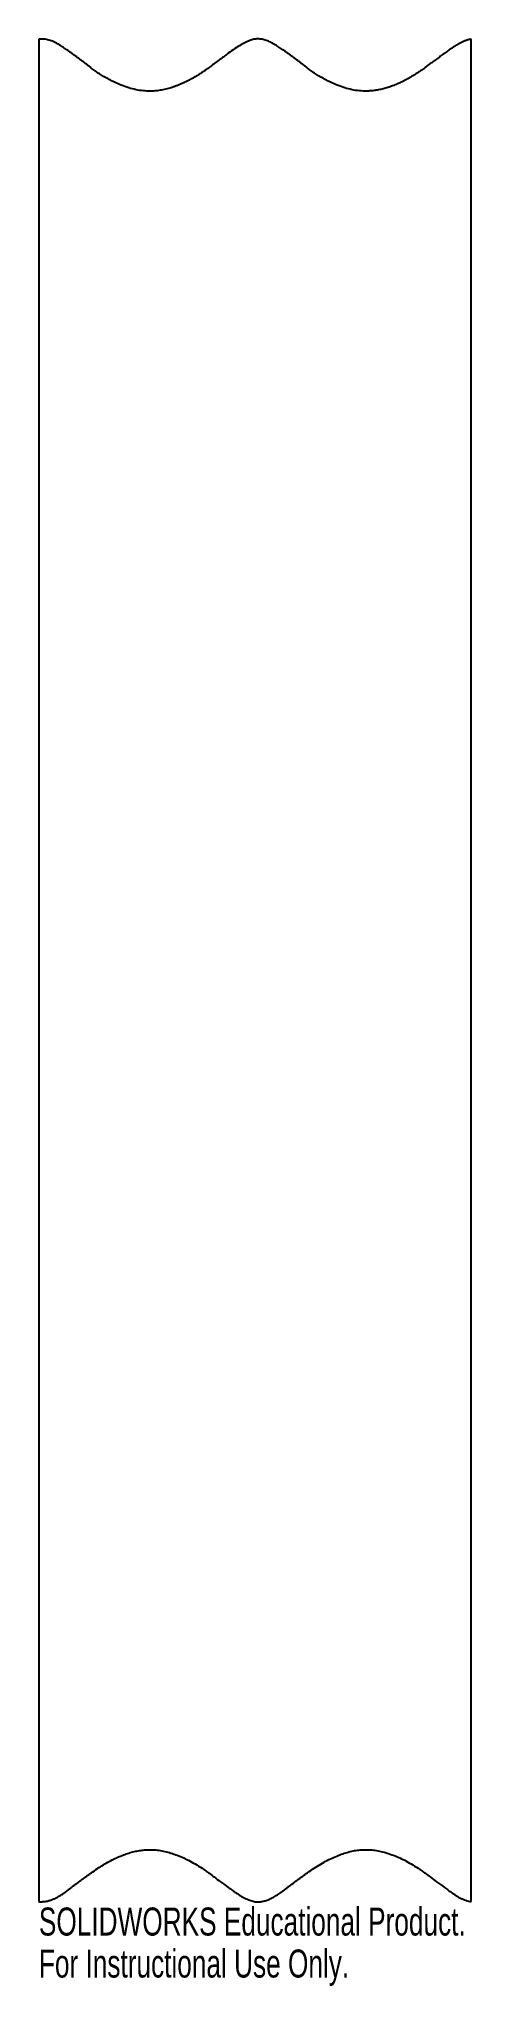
# Model space of a CAD drawing. Header units: inches. Extents: x 3.8 to 6.7, y -20.4 to -7.2.
import ezdxf

# ---------------------------------------------------------------- set-up
doc = ezdxf.new("R2010")
doc.units = ezdxf.units.IN
doc.header["$MEASUREMENT"] = 0
doc.styles.add('SLDTEXTSTYLE0', font='TXT', dxfattribs={"width": 0.7})

msp = doc.modelspace()

# ---------------------------------------------------------------- linework, layer by layer
at = {"color": 7, "linetype": 'Continuous', "lineweight": 25}
for p, q in [((3.775, -7.177), (3.775, -19.823)), ((6.712, -19.823), (6.712, -7.177))]:
    msp.add_line(p, q, dxfattribs=at)
for points, knots in [([(6.712, -7.177), (6.71, -7.178), (6.705, -7.178), (6.698, -7.18), (6.69, -7.182), (6.682, -7.185), (6.674, -7.188), (6.665, -7.191), (6.657, -7.195), (6.648, -7.199), (6.638, -7.204), (6.629, -7.209), (6.619, -7.215), (6.609, -7.221), (6.598, -7.227), (6.588, -7.234), (6.577, -7.241), (6.566, -7.248), (6.554, -7.256), (6.543, -7.265), (6.525, -7.277), (6.504, -7.293), (6.479, -7.312), (6.456, -7.329), (6.435, -7.344), (6.417, -7.357), (6.402, -7.369), (6.389, -7.378), (6.378, -7.386), (6.37, -7.392), (6.36, -7.399), (6.346, -7.408), (6.329, -7.419), (6.312, -7.429), (6.295, -7.439), (6.278, -7.449), (6.261, -7.457), (6.244, -7.466), (6.228, -7.474), (6.211, -7.481), (6.195, -7.488), (6.179, -7.494), (6.163, -7.5), (6.147, -7.505), (6.131, -7.51), (6.115, -7.514), (6.099, -7.518), (6.084, -7.521), (6.068, -7.524), (6.053, -7.526), (6.038, -7.528), (6.023, -7.529), (6.008, -7.53), (5.993, -7.53), (5.966, -7.529), (5.928, -7.526), (5.878, -7.515), (5.828, -7.5), (5.783, -7.482), (5.745, -7.464), (5.714, -7.447), (5.684, -7.43), (5.654, -7.412), (5.626, -7.393), (5.603, -7.376), (5.583, -7.36), (5.567, -7.348), (5.55, -7.335), (5.534, -7.323), (5.517, -7.31), (5.5, -7.298), (5.484, -7.286), (5.467, -7.274), (5.45, -7.261), (5.43, -7.247), (5.407, -7.231), (5.381, -7.215), (5.356, -7.201), (5.329, -7.188), (5.299, -7.179), (5.271, -7.175), (5.243, -7.176), (5.214, -7.184), (5.182, -7.197), (5.146, -7.216), (5.105, -7.242), (5.069, -7.268), (5.04, -7.29), (5.018, -7.306), (4.998, -7.321), (4.98, -7.334), (4.964, -7.346), (4.949, -7.357), (4.936, -7.367), (4.924, -7.375), (4.915, -7.382), (4.907, -7.388), (4.9, -7.393), (4.89, -7.4), (4.874, -7.41), (4.854, -7.423), (4.833, -7.435), (4.813, -7.447), (4.793, -7.457), (4.773, -7.468), (4.753, -7.477), (4.733, -7.485), (4.713, -7.493), (4.694, -7.5), (4.675, -7.507), (4.656, -7.512), (4.637, -7.517), (4.618, -7.521), (4.6, -7.524), (4.581, -7.527), (4.563, -7.529), (4.545, -7.53), (4.527, -7.53), (4.499, -7.529), (4.46, -7.526), (4.41, -7.515), (4.359, -7.5), (4.315, -7.482), (4.277, -7.464), (4.245, -7.447), (4.215, -7.43), (4.186, -7.412), (4.158, -7.393), (4.134, -7.376), (4.115, -7.36), (4.098, -7.348), (4.082, -7.335), (4.065, -7.323), (4.048, -7.31), (4.032, -7.298), (4.015, -7.286), (3.998, -7.274), (3.981, -7.261), (3.962, -7.247), (3.94, -7.233), (3.917, -7.218), (3.896, -7.205), (3.877, -7.196), (3.859, -7.188), (3.843, -7.183), (3.826, -7.179), (3.809, -7.177), (3.792, -7.176), (3.781, -7.177), (3.775, -7.177)], [0, 0, 0, 0, 0.00219, 0.004484, 0.006888, 0.009405, 0.012039, 0.014793, 0.01767, 0.020672, 0.023802, 0.02706, 0.030449, 0.03397, 0.037624, 0.041413, 0.045337, 0.049398, 0.053596, 0.057932, 0.062407, 0.072797, 0.082268, 0.09082, 0.098451, 0.105164, 0.110956, 0.115829, 0.119783, 0.122817, 0.124933, 0.131207, 0.137368, 0.143417, 0.149358, 0.155191, 0.16092, 0.166547, 0.172075, 0.177507, 0.182845, 0.188093, 0.193255, 0.198333, 0.203332, 0.208255, 0.213106, 0.217891, 0.222612, 0.227275, 0.231884, 0.236445, 0.240963, 0.245442, 0.249888, 0.264746, 0.28002, 0.29586, 0.312401, 0.323287, 0.333969, 0.344464, 0.354785, 0.364951, 0.374977, 0.381231, 0.387484, 0.393738, 0.399991, 0.406243, 0.412496, 0.418749, 0.425003, 0.431256, 0.43751, 0.447628, 0.456555, 0.46431, 0.474283, 0.483425, 0.49192, 0.499999, 0.508548, 0.518932, 0.531313, 0.545789, 0.56242, 0.571104, 0.579157, 0.586578, 0.593367, 0.599525, 0.605051, 0.609945, 0.614208, 0.61784, 0.62084, 0.623208, 0.624946, 0.632461, 0.639814, 0.647008, 0.654046, 0.660933, 0.667673, 0.674272, 0.680733, 0.687063, 0.693267, 0.699351, 0.705322, 0.711187, 0.716952, 0.722626, 0.728215, 0.73373, 0.739177, 0.744567, 0.749908, 0.764774, 0.780051, 0.795888, 0.812421, 0.823331, 0.834028, 0.844528, 0.854844, 0.864995, 0.874998, 0.881252, 0.887505, 0.893759, 0.900012, 0.906265, 0.912518, 0.918771, 0.925024, 0.931277, 0.937531, 0.946736, 0.955005, 0.962353, 0.968797, 0.97423, 0.979519, 0.984699, 0.989812, 0.994898, 1, 1, 1, 1]), ([(3.775, -19.823), (3.778, -19.823), (3.783, -19.824), (3.791, -19.824), (3.8, -19.823), (3.808, -19.823), (3.817, -19.822), (3.825, -19.82), (3.834, -19.819), (3.843, -19.816), (3.852, -19.814), (3.861, -19.811), (3.87, -19.807), (3.879, -19.803), (3.888, -19.799), (3.897, -19.794), (3.907, -19.789), (3.916, -19.784), (3.925, -19.778), (3.935, -19.772), (3.945, -19.765), (3.955, -19.758), (3.966, -19.749), (3.979, -19.739), (3.994, -19.728), (4.009, -19.716), (4.024, -19.705), (4.04, -19.694), (4.055, -19.682), (4.07, -19.671), (4.085, -19.66), (4.1, -19.649), (4.116, -19.638), (4.14, -19.621), (4.172, -19.599), (4.213, -19.573), (4.252, -19.55), (4.291, -19.53), (4.33, -19.513), (4.367, -19.499), (4.404, -19.487), (4.44, -19.479), (4.475, -19.473), (4.511, -19.47), (4.549, -19.47), (4.59, -19.474), (4.631, -19.481), (4.673, -19.493), (4.716, -19.508), (4.76, -19.526), (4.804, -19.548), (4.85, -19.574), (4.885, -19.597), (4.912, -19.616), (4.936, -19.633), (4.969, -19.658), (5.012, -19.69), (5.052, -19.719), (5.085, -19.743), (5.107, -19.758), (5.128, -19.772), (5.147, -19.784), (5.166, -19.795), (5.184, -19.803), (5.2, -19.811), (5.216, -19.816), (5.23, -19.821), (5.247, -19.824), (5.268, -19.825), (5.293, -19.822), (5.32, -19.815), (5.347, -19.805), (5.375, -19.79), (5.404, -19.772), (5.428, -19.754), (5.448, -19.739), (5.463, -19.728), (5.478, -19.716), (5.493, -19.705), (5.508, -19.694), (5.523, -19.682), (5.539, -19.671), (5.554, -19.66), (5.569, -19.649), (5.584, -19.638), (5.61, -19.62), (5.645, -19.596), (5.69, -19.568), (5.734, -19.543), (5.777, -19.522), (5.819, -19.505), (5.86, -19.491), (5.9, -19.48), (5.939, -19.473), (5.978, -19.47), (6.018, -19.47), (6.059, -19.474), (6.1, -19.481), (6.142, -19.493), (6.185, -19.508), (6.229, -19.526), (6.273, -19.548), (6.318, -19.574), (6.353, -19.597), (6.381, -19.616), (6.405, -19.633), (6.438, -19.658), (6.481, -19.69), (6.522, -19.72), (6.557, -19.746), (6.581, -19.763), (6.603, -19.777), (6.622, -19.789), (6.641, -19.799), (6.659, -19.807), (6.677, -19.814), (6.695, -19.819), (6.707, -19.822), (6.712, -19.823)], [0, 0, 0, 0, 0.0024646, 0.0049492, 0.00746, 0.0100027, 0.0125827, 0.0152055, 0.0178762, 0.0205994, 0.0233798, 0.0262215, 0.0291287, 0.0321049, 0.0351537, 0.0382783, 0.0414816, 0.0447666, 0.0481357, 0.0515913, 0.0551357, 0.0587709, 0.0624989, 0.0681851, 0.073871, 0.0795566, 0.085242, 0.0909274, 0.0966126, 0.1022979, 0.1079834, 0.113669, 0.1193549, 0.1250411, 0.1401975, 0.1546785, 0.1685083, 0.1817145, 0.1943291, 0.2063886, 0.2179347, 0.2290151, 0.2396836, 0.2500004, 0.2619401, 0.2741739, 0.2867973, 0.299897, 0.3135508, 0.3278272, 0.3427866, 0.358481, 0.3749558, 0.3800972, 0.3889208, 0.4014274, 0.4176171, 0.4374902, 0.4460952, 0.4541525, 0.4616675, 0.4686468, 0.4750987, 0.4810335, 0.4864647, 0.4914098, 0.495892, 0.4999426, 0.5071702, 0.5147424, 0.522822, 0.5315435, 0.5410141, 0.5513175, 0.562519, 0.5682052, 0.5738911, 0.5795767, 0.5852621, 0.5909474, 0.5966327, 0.602318, 0.6080034, 0.613689, 0.6193749, 0.6250611, 0.6418673, 0.6578408, 0.6730155, 0.687431, 0.7011335, 0.7141766, 0.7266226, 0.7385432, 0.7500198, 0.7619621, 0.7741983, 0.7868235, 0.7999242, 0.8135781, 0.8278536, 0.8428107, 0.8585017, 0.8749716, 0.8801651, 0.8890147, 0.9015213, 0.9176851, 0.9375062, 0.9477283, 0.9566609, 0.9643093, 0.9709657, 0.9773092, 0.9833597, 0.9891401, 0.9946769, 1, 1, 1, 1])]:
    msp.add_open_spline(points, degree=3, knots=knots, dxfattribs=at)

# ---------------------------------------------------------------- texts
at = {"color": 7, "linetype": 'Continuous', "char_height": 0.1903, "attachment_point": 1, "style": 'SLDTEXTSTYLE0'}
for s, insert in [('SOLIDWORKS Educational Product.', (3.775, -19.863)), ('For Instructional Use Only.', (3.775, -20.148))]:
    msp.add_mtext(s, dxfattribs=dict(at, insert=insert))

doc.saveas('drawing.dxf')
